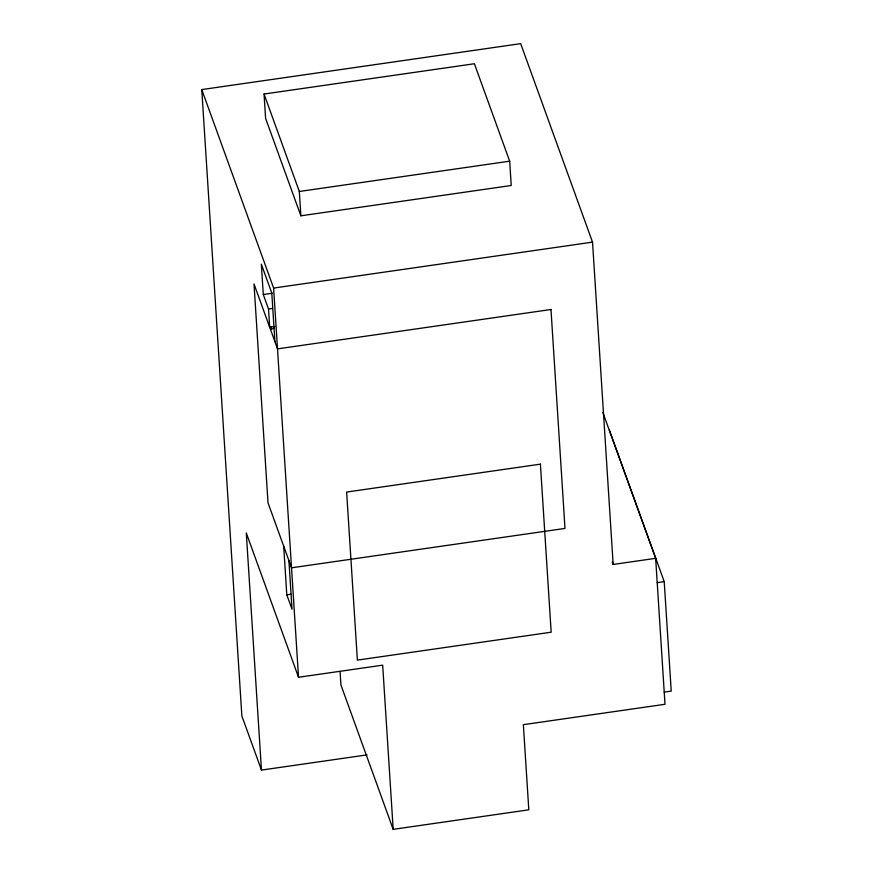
<?xml version="1.0" encoding="UTF-8"?>
<svg xmlns="http://www.w3.org/2000/svg" width="873" height="873" viewBox="0 0 873 873"><rect width="100%" height="100%" fill="white"/><g stroke="black" fill="none" stroke-linecap="round" stroke-linejoin="round"><path stroke-width="1.31" d="M270.466 329.394L274.067 328.259M367.064 754.883L261.464 770.084L241.865 715.958L201.772 89.581L520.679 43.65L592.527 242.137L613.162 564.449L655.656 558.327L664.997 704.282L523.353 724.677L528.809 809.817L393.188 829.35L340.939 684.999L340.066 671.424M264.05 94.033L474.399 63.74L509.679 161.178L511.229 185.502L300.879 215.806L265.599 118.357L264.05 94.033L299.319 191.471L300.879 215.806M299.319 191.471L509.679 161.178M201.772 89.581L273.62 288.068L592.527 242.137M274.908 341.67L271.787 293.022L261.333 264.148L263.286 294.55L272.485 293.23M263.286 294.55L268.513 308.987L272.452 308.42M274.777 326.502L269.681 327.233L268.513 308.987M283.692 546.16L286.802 594.808L290.851 594.229M657.205 582.651L664.222 581.636L671.228 691.1L664.222 692.114M261.464 770.084L246.284 532.923L298.533 677.273L382.68 665.161L393.188 829.35M609.354 430.073L664.222 581.636M602.807 412.34L655.656 558.327M612.235 561.885L613.162 564.449M286.802 594.808L292.029 609.245L288.919 560.597M273.62 288.068L298.533 677.273M270.892 326.775L271.067 329.503M550.983 309.5L277.516 348.884L253.999 283.921L268.011 502.848L291.527 567.81L564.995 528.427L550.983 309.5M540.409 464.152L346.625 492.056L357.384 660.119L551.169 632.205L540.409 464.152"/></g></svg>
